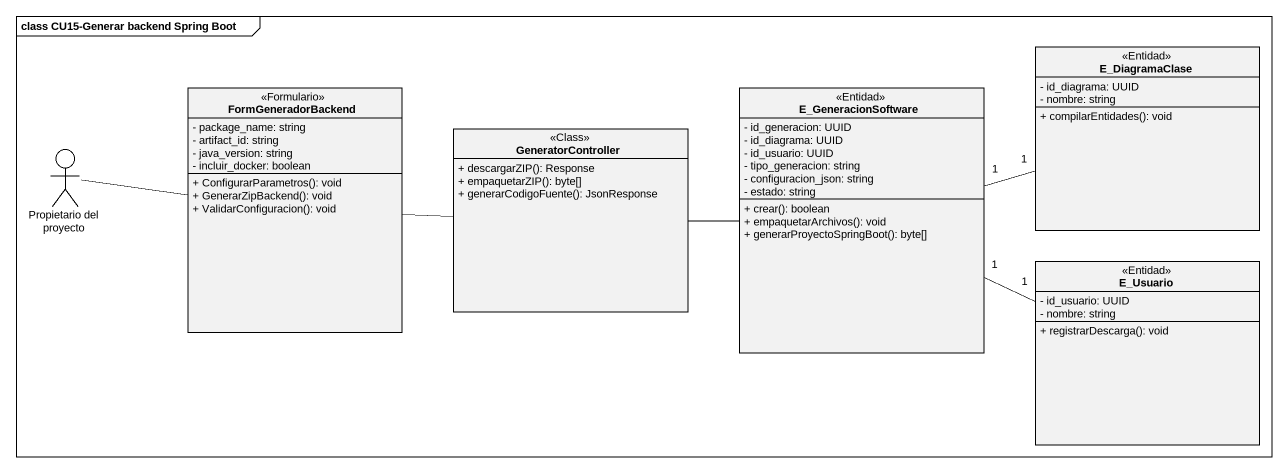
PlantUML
@startuml
mainframe class CU15-Generar backend Spring Boot
allowmixing
hide circle
hide empty members
skinparam classAttributeIconSize 0
class E_DiagramaClase <<Entidad>> {
  - id_diagrama: UUID
  - nombre: string
  + compilarEntidades(): void
}
class FormGeneradorBackend <<Formulario>> {
  - package_name: string
  - artifact_id: string
  - java_version: string
  - incluir_docker: boolean
  + ConfigurarParametros(): void
  + GenerarZipBackend(): void
  + ValidarConfiguracion(): void
}
class E_GeneracionSoftware <<Entidad>> {
  - id_generacion: UUID
  - id_diagrama: UUID
  - id_usuario: UUID
  - tipo_generacion: string
  - configuracion_json: string
  - estado: string
  + crear(): boolean
  + empaquetarArchivos(): void
  + generarProyectoSpringBoot(): byte[]
}
actor "Propietario del proyecto" as Propietario_del_proyecto
class GeneratorController <<Class>> {
  + descargarZIP(): Response
  + empaquetarZIP(): byte[]
  + generarCodigoFuente(): JsonResponse
}
class E_Usuario <<Entidad>> {
  - id_usuario: UUID
  - nombre: string
  + registrarDescarga(): void
}
FormGeneradorBackend -right- GeneratorController
E_GeneracionSoftware "1" -right- "1" E_DiagramaClase
E_GeneracionSoftware "1" -right- "1" E_Usuario
Propietario_del_proyecto -right- FormGeneradorBackend
GeneratorController -right- E_GeneracionSoftware
@enduml
